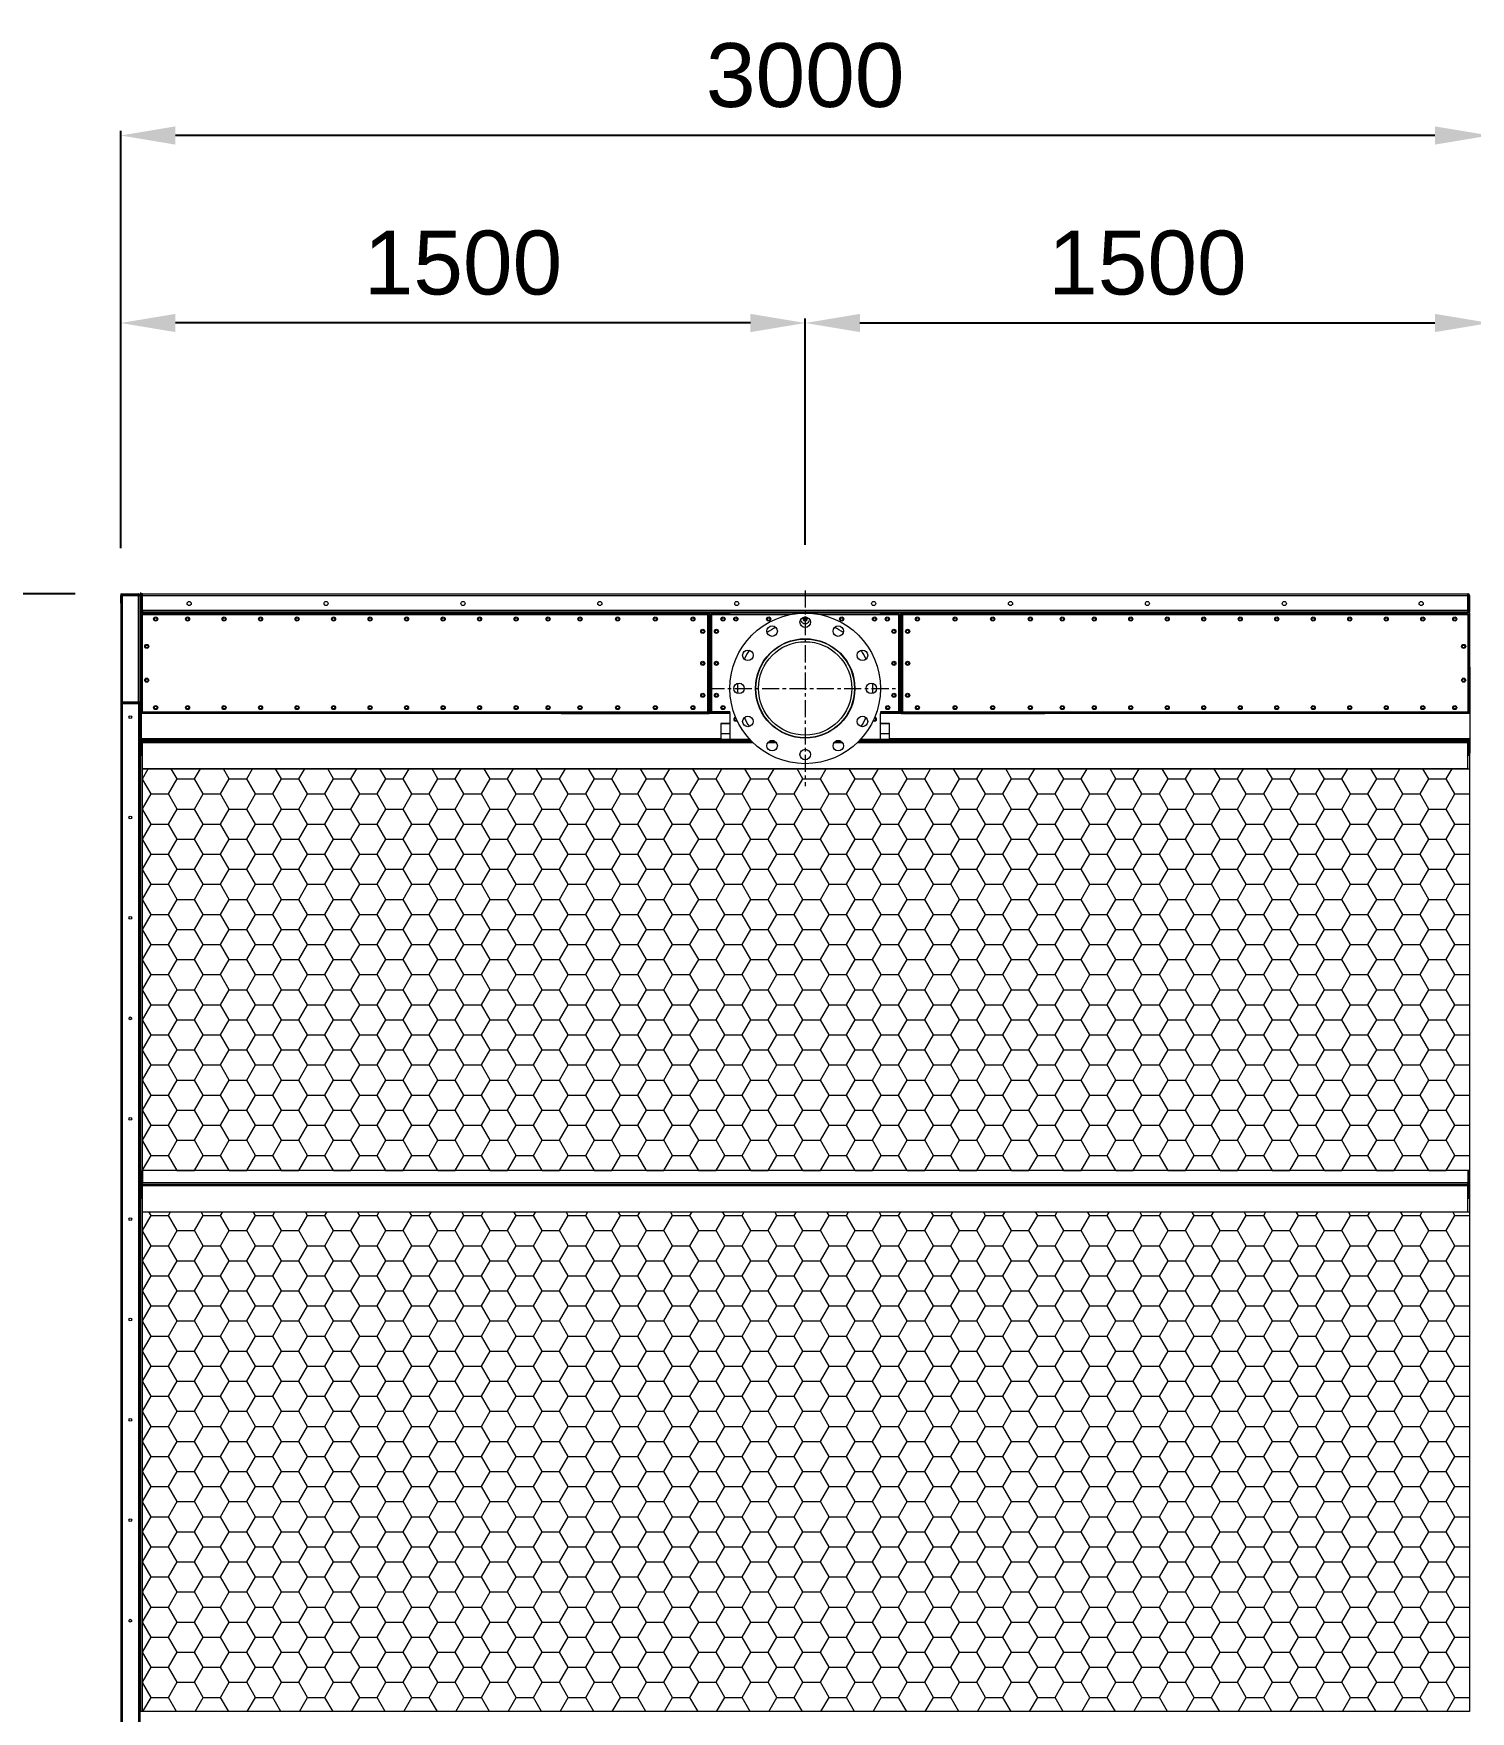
# Model space of a CAD drawing. Header units: millimetres. Extents: x 22763 to 52170, y 15948 to 36743.
# Drawn here: x 25559 to 28708, y 24081 to 27759 of the extents above; entities that cross this region are included whole.
import ezdxf

# ---------------------------------------------------------------- set-up
doc = ezdxf.new("R2010")
doc.units = ezdxf.units.MM
doc.linetypes.add('CENTER', pattern=[2, 1.25, -0.25, 0.25, -0.25])
doc.layers.add('center', color=1, linetype='CENTER')
doc.styles.get("Standard").update_dxf_attribs({"font": 'arial.ttf'})
doc.dimstyles.new('1.40', dxfattribs={"dimscale": 20, "dimtxt": 1.5, "dimasz": 1, "dimexe": 0.5, "dimexo": 0.5, "dimgap": 0.5, "dimtad": 1, "dimdec": 0, "dimzin": 0, "dimdsep": 46, "dimtxsty": 'Standard', "dimcen": 0, "dimclrd": 2, "dimclre": 2, "dimclrt": 3, "dimadec": 0, "dimazin": 0, "dimtfac": 1, "dimtdec": 0, "dimtmove": 0, "dimatfit": 0, "dimfxl": 1, "dimtolj": 1, "dimtzin": 0, "dimlwd": -1, "dimlwe": -1, "dimarcsym": 0})
pattern_1 = [(0, (-321827.45, -65404.74), (57.15, 32.9955677), [38.1, -76.2]), (120, (-321827.45, -65404.74), (-57.15, 32.995568), [38.1, -76.2]), (60, (-321827.45, -65404.74), (1e-07, 65.9911357), [-76.2, 38.1])]

# ---------------------------------------------------------------- blocks, each defined once
blk = doc.blocks.new('*D76')
at = {"color": 2, "transparency": 16777216}
for p, q in [((25749.6, 26630.4), (25749.6, 27134.2)), ((27129.6, 27124.2), (25869.6, 27124.2)), ((27249.6, 26637.9), (27249.6, 27134.2))]:
    blk.add_line(p, q, dxfattribs=at)
for points in [[(25869.6, 27144.2), (25869.6, 27104.2), (25749.6, 27124.2)], [(27129.6, 27144.2), (27129.6, 27104.2), (27249.6, 27124.2)]]:
    blk.add_solid(points, dxfattribs=at)
at = {"layer": 'Defpoints', "color": 0, "transparency": 16777216}
for p in [(25749.6, 27124.2), (25749.6, 26530.4), (27249.6, 26537.9)]:
    blk.add_point(p, dxfattribs=at)
at = {"color": 3, "lineweight": 5, "transparency": 16777216, "insert": (26499.6, 27255.7), "char_height": 140, "attachment_point": 5}
blk.add_mtext('\\A1;1500', dxfattribs=at)
blk = doc.blocks.new('*D77')
at = {"color": 2, "transparency": 16777216}
for p, q in [((27249.6, 26637.9), (27249.6, 27134.2)), ((27369.6, 27124.2), (28629.6, 27124.2)), ((28749.6, 26630.4), (28749.6, 27134.2))]:
    blk.add_line(p, q, dxfattribs=at)
for points in [[(27369.6, 27144.2), (27369.6, 27104.2), (27249.6, 27124.2)], [(28629.6, 27144.2), (28629.6, 27104.2), (28749.6, 27124.2)]]:
    blk.add_solid(points, dxfattribs=at)
at = {"layer": 'Defpoints', "color": 0, "transparency": 16777216}
for p in [(28749.6, 27124.2), (27249.6, 26537.9), (28749.6, 26530.4)]:
    blk.add_point(p, dxfattribs=at)
at = {"color": 3, "lineweight": 5, "transparency": 16777216, "insert": (27999.6, 27255.7), "char_height": 140, "attachment_point": 5}
blk.add_mtext('\\A1;1500', dxfattribs=at)
blk = doc.blocks.new('*D78')
at = {"color": 2, "transparency": 16777216}
for p, q in [((25749.6, 26630.4), (25749.6, 27545.1)), ((28749.6, 26630.4), (28749.6, 27545.1)), ((28629.6, 27535.1), (25869.6, 27535.1))]:
    blk.add_line(p, q, dxfattribs=at)
for points in [[(25869.6, 27555.1), (25869.6, 27515.1), (25749.6, 27535.1)], [(28629.6, 27555.1), (28629.6, 27515.1), (28749.6, 27535.1)]]:
    blk.add_solid(points, dxfattribs=at)
at = {"layer": 'Defpoints', "color": 0, "transparency": 16777216}
for p in [(25749.6, 27535.1), (25749.6, 26530.4), (28749.6, 26530.4)]:
    blk.add_point(p, dxfattribs=at)
at = {"color": 3, "lineweight": 5, "transparency": 16777216, "insert": (27249.6, 27666.6), "char_height": 140, "attachment_point": 5}
blk.add_mtext('\\A1;3000', dxfattribs=at)
blk = doc.blocks.new('*D82')
at = {"color": 2, "transparency": 16777216}
for p, q in [((25649.6, 26530.4), (24883.4, 26530.4)), ((24893.4, 26410.4), (24893.4, 23650.4)), ((25649.6, 23530.4), (24883.4, 23530.4))]:
    blk.add_line(p, q, dxfattribs=at)
for points in [[(24873.4, 26410.4), (24913.4, 26410.4), (24893.4, 26530.4)], [(24873.4, 23650.4), (24913.4, 23650.4), (24893.4, 23530.4)]]:
    blk.add_solid(points, dxfattribs=at)
at = {"layer": 'Defpoints', "color": 0, "transparency": 16777216}
for p in [(25749.6, 26530.4), (24893.4, 23530.4), (25749.6, 23530.4)]:
    blk.add_point(p, dxfattribs=at)
at = {"color": 3, "lineweight": 5, "transparency": 16777216, "insert": (24761.9, 25030.4), "char_height": 140, "attachment_point": 5, "rotation": 90}
blk.add_mtext('\\A1;3000', dxfattribs=at)
blk = doc.blocks.new('*D85')
at = {"color": 2, "transparency": 16777216}
for p, q in [((30313.2, 24070.4), (30313.2, 24190.4)), ((28579.3, 23950.4), (30323.2, 23950.4)), ((30313.2, 23950.4), (30313.2, 23530.4)), ((28849.6, 23530.4), (30323.2, 23530.4)), ((30313.2, 23410.4), (30313.2, 22855.9))]:
    blk.add_line(p, q, dxfattribs=at)
for points in [[(30293.2, 24070.4), (30333.2, 24070.4), (30313.2, 23950.4)], [(30293.2, 23410.4), (30333.2, 23410.4), (30313.2, 23530.4)]]:
    blk.add_solid(points, dxfattribs=at)
at = {"layer": 'Defpoints', "color": 0, "transparency": 16777216}
for p in [(28479.3, 23950.4), (28749.6, 23530.4), (30313.2, 23530.4)]:
    blk.add_point(p, dxfattribs=at)
at = {"color": 3, "lineweight": 5, "transparency": 16777216, "insert": (30181.7, 23073.2), "char_height": 140, "attachment_point": 5, "rotation": 90}
blk.add_mtext('\\A1;420', dxfattribs=at)
blk = doc.blocks.new('3')
at = {"lineweight": 20}
h = blk.add_hatch(dxfattribs=at)
h.set_pattern_fill('HONEY', scale=12)
h.set_pattern_definition(pattern_1)
h.paths.add_polyline_path([(28705.6, 25266.6), (28705.6, 26147.4), (25797.1, 26147.4), (25797.1, 25266.6)])
h = blk.add_hatch(dxfattribs=at)
h.set_pattern_fill('HONEY', scale=12)
h.set_pattern_definition(pattern_1)
h.paths.add_polyline_path([(28705.6, 24081.4), (28705.6, 25176.4), (25797.1, 25176.4), (25797.1, 24081.4)])
at = {"color": 7, "lineweight": 20, "ltscale": 0.001944}
for p, q in [((25749.6, 26530.4), (25753.1, 26530.4)), ((25788.1, 26526.9), (25791.6, 26526.9)), ((25749.6, 26508.4), (25753.1, 26508.4)), ((25797.1, 26488.4), (25793.6, 26488.4)), ((25793.6, 26488.4), (25793.6, 26484.9)), ((25797.1, 26484.9), (25793.6, 26484.9)), ((28705.6, 26488.4), (28702.1, 26488.4)), ((28705.6, 26484.9), (28702.1, 26484.9)), ((28705.6, 26488.4), (28705.6, 26484.9)), ((25749.6, 26312.4), (25753.1, 26312.4)), ((25788.1, 26293.9), (25791.6, 26293.9)), ((25793.6, 26271.9), (25793.6, 26268.4)), ((25797.1, 26268.4), (25793.6, 26268.4)), ((28705.6, 26268.4), (28702.1, 26268.4)), ((28705.6, 26271.9), (28705.6, 26268.4)), ((25797.1, 26207.4), (25793.6, 26207.4)), ((28705.6, 26207.4), (28702.1, 26207.4))]:
    blk.add_line(p, q, dxfattribs=at)
at = {"color": 7, "lineweight": 20, "ltscale": 0.000888889}
for p, q in [((25749.6, 26530.4), (25749.6, 26528.8)), ((25793.2, 24842.8), (25791.6, 24842.8)), ((25793.2, 24656), (25791.6, 24656))]:
    blk.add_line(p, q, dxfattribs=at)
at = {"color": 7, "lineweight": 20, "ltscale": 0.000311451}
blk.add_line((25749.6, 26528.8), (25750.1, 26528.8), dxfattribs=at)
blk.add_line((25749.6, 26528.8), (25750.1, 26528.8), dxfattribs=at)
at = {"color": 7, "lineweight": 20, "ltscale": 0.000833333}
for p, q in [((25749.6, 26528.8), (25749.6, 26527.3)), ((25789.6, 26526.9), (25788.1, 26526.9)), ((25753.1, 26508.4), (25751.6, 26508.4)), ((25797.1, 26484.9), (25795.6, 26484.9)), ((25797.1, 26484.9), (25797.1, 26486.4)), ((27035.6, 26488.4), (27037.1, 26488.4)), ((27044.6, 26484.9), (27043.1, 26484.9)), ((27044.6, 26484.9), (27044.6, 26486.4)), ((27084.6, 26484.9), (27084.6, 26486.4)), ((27414.6, 26484.9), (27414.6, 26486.4)), ((27454.6, 26484.9), (27454.6, 26486.4)), ((27454.6, 26484.9), (27456.1, 26484.9)), ((27463.6, 26488.4), (27462.1, 26488.4)), ((28702.1, 26484.9), (28702.1, 26486.4)), ((28702.1, 26484.9), (28703.6, 26484.9)), ((25797.1, 26271.9), (25795.6, 26271.9)), ((25797.1, 26271.9), (25797.1, 26270.4)), ((27035.6, 26268.4), (27037.1, 26268.4)), ((27044.6, 26271.9), (27043.1, 26271.9)), ((27044.6, 26271.9), (27044.6, 26270.4)), ((27084.6, 26271.9), (27084.6, 26270.4)), ((27414.6, 26271.9), (27414.6, 26270.4)), ((27454.6, 26271.9), (27456.1, 26271.9)), ((27454.6, 26271.9), (27454.6, 26270.4)), ((27463.6, 26268.4), (27462.1, 26268.4)), ((28702.1, 26271.9), (28702.1, 26270.4)), ((28702.1, 26271.9), (28703.6, 26271.9)), ((28706.1, 26211.8), (28707.6, 26211.8))]:
    blk.add_line(p, q, dxfattribs=at)
at = {"color": 7, "lineweight": 20, "ltscale": 1.274e-05}
blk.add_line((25749.6, 26527.3), (25749.6, 26527.3), dxfattribs=at)
at = {"color": 7, "lineweight": 20, "ltscale": 0.000194642}
blk.add_line((25749.6, 26527.3), (25749.6, 26526.9), dxfattribs=at)
at = {"color": 7, "lineweight": 20, "ltscale": 0.009167}
for p, q in [((25749.6, 26510.4), (25749.6, 26526.9)), ((25751.6, 26510.4), (25751.6, 26526.9)), ((25749.6, 26310.4), (25749.6, 26293.9)), ((25751.6, 26310.4), (25751.6, 26293.9))]:
    blk.add_line(p, q, dxfattribs=at)
at = {"color": 7, "lineweight": 20, "ltscale": 0.000580935}
for p, q in [((25751.6, 26527.3), (25752.7, 26527.3)), ((25788.5, 26528.3), (25788.5, 26527.3)), ((25789.5, 26527.3), (25788.5, 26527.3))]:
    blk.add_line(p, q, dxfattribs=at)
at = {"color": 7, "lineweight": 20, "ltscale": 0.010501}
blk.add_line((25752.7, 26527.3), (25752.7, 26508.4), dxfattribs=at)
at = {"color": 7, "lineweight": 20, "ltscale": 0.019444}
for p, q in [((25753.1, 26530.4), (25788.1, 26530.4)), ((25788.1, 26528.4), (25753.1, 26528.4)), ((25788.1, 26526.9), (25753.1, 26526.9)), ((25753.1, 26526.9), (25788.1, 26526.9)), ((25753.1, 26293.9), (25788.1, 26293.9)), ((25753.1, 26292.4), (25788.1, 26292.4)), ((25753.1, 26290.4), (25788.1, 26290.4))]:
    blk.add_line(p, q, dxfattribs=at)
at = {"color": 7, "lineweight": 20, "ltscale": 0.010278}
for p, q in [((25753.1, 26508.4), (25753.1, 26526.9)), ((25753.1, 26293.9), (25753.1, 26312.4))]:
    blk.add_line(p, q, dxfattribs=at)
at = {"color": 7, "lineweight": 20, "ltscale": 0.000222225}
blk.add_line((25788.1, 26530.4), (25788.5, 26530.4), dxfattribs=at)
at = {"color": 7, "lineweight": 20, "ltscale": 0.129444}
for p, q in [((25788.1, 26526.9), (25788.1, 26293.9)), ((25791.6, 26526.9), (25791.6, 26293.9))]:
    blk.add_line(p, q, dxfattribs=at)
at = {"color": 7, "lineweight": 20, "ltscale": 1.27401e-05}
blk.add_line((25788.5, 26530.4), (25788.5, 26530.4), dxfattribs=at)
at = {"color": 7, "lineweight": 20, "ltscale": 0.000223078}
blk.add_line((25788.5, 26527.3), (25788.5, 26526.9), dxfattribs=at)
at = {"color": 7, "lineweight": 20, "ltscale": 1.29582e-05}
blk.add_line((25791.6, 26527.3), (25791.5, 26527.3), dxfattribs=at)
at = {"color": 7, "lineweight": 20, "ltscale": 0.000222226}
for p, q in [((25791.6, 26527.3), (25791.6, 26526.9)), ((28702.1, 26530.4), (28702.5, 26530.4)), ((28705.6, 26527.3), (28705.6, 26526.9))]:
    blk.add_line(p, q, dxfattribs=at)
at = {"lineweight": 5}
for p, q in [((25793.6, 26527.3), (25793.6, 26533.6)), ((25796.7, 26530.4), (25793.6, 26530.4))]:
    blk.add_line(p, q, dxfattribs=at)
at = {"color": 7, "lineweight": 20, "ltscale": 0.00019966}
blk.add_line((25793.6, 26526.9), (25793.6, 26527.3), dxfattribs=at)
at = {"color": 7, "lineweight": 20, "ltscale": 2.65556e-05}
blk.add_line((25793.6, 26526.9), (25793.6, 26526.9), dxfattribs=at)
at = {"color": 7, "lineweight": 20, "ltscale": 0.018278}
for p, q in [((25793.6, 26493.9), (25793.6, 26526.8)), ((25795.6, 26493.9), (25795.6, 26526.8)), ((28703.6, 26526.8), (28703.6, 26493.9)), ((28705.6, 26526.8), (28705.6, 26493.9))]:
    blk.add_line(p, q, dxfattribs=at)
at = {"color": 7, "lineweight": 20, "ltscale": 0.001111}
for p, q in [((25795.6, 26526.8), (25793.6, 26526.8)), ((28703.6, 26526.8), (28705.6, 26526.8)), ((25749.6, 26510.4), (25749.6, 26508.4)), ((25751.6, 26510.4), (25749.6, 26510.4)), ((25751.6, 26508.4), (25749.6, 26508.4)), ((25795.6, 26493.9), (25793.6, 26493.9)), ((25795.6, 26484.9), (25793.6, 26484.9)), ((25797.1, 26488.4), (25797.1, 26486.4)), ((27039.1, 26488.4), (27037.1, 26488.4)), ((27043.1, 26484.9), (27041.1, 26484.9)), ((27044.6, 26486.4), (27044.6, 26488.4)), ((27084.6, 26486.4), (27084.6, 26488.4)), ((27414.6, 26486.4), (27414.6, 26488.4)), ((27454.6, 26486.4), (27454.6, 26488.4)), ((27458.1, 26484.9), (27456.1, 26484.9)), ((27462.1, 26488.4), (27460.1, 26488.4)), ((28702.1, 26486.4), (28702.1, 26488.4)), ((28705.6, 26493.9), (28703.6, 26493.9)), ((28705.6, 26484.9), (28703.6, 26484.9)), ((27039.1, 26463.4), (27041.1, 26463.4)), ((27041.1, 26461.4), (27039.1, 26461.4)), ((27458.1, 26463.4), (27460.1, 26463.4)), ((27458.1, 26461.4), (27460.1, 26461.4)), ((25751.6, 26310.4), (25749.6, 26310.4)), ((27039.1, 26295.4), (27041.1, 26295.4)), ((27041.1, 26293.4), (27039.1, 26293.4)), ((27460.1, 26295.4), (27458.1, 26295.4)), ((27460.1, 26293.4), (27458.1, 26293.4)), ((25793.6, 26271.9), (25795.6, 26271.9)), ((25797.1, 26270.4), (25797.1, 26268.4)), ((27037.1, 26268.4), (27039.1, 26268.4)), ((27041.1, 26271.9), (27039.1, 26271.9)), ((27041.1, 26271.9), (27043.1, 26271.9)), ((27044.6, 26270.4), (27044.6, 26268.4)), ((27084.6, 26268.4), (27084.6, 26270.4)), ((27414.6, 26270.4), (27414.6, 26268.4)), ((27454.6, 26268.4), (27454.6, 26270.4)), ((27456.1, 26271.9), (27458.1, 26271.9)), ((27460.1, 26271.9), (27458.1, 26271.9)), ((27460.1, 26268.4), (27462.1, 26268.4)), ((28702.1, 26268.4), (28702.1, 26270.4)), ((28703.6, 26271.9), (28705.6, 26271.9)), ((25793.6, 26177.4), (25795.6, 26177.4)), ((28703.6, 26177.4), (28705.6, 26177.4)), ((25791.6, 25400.5), (25793.6, 25400.5)), ((25793.6, 25266.4), (25795.6, 25266.4)), ((28705.6, 25266.4), (28703.6, 25266.4)), ((25793.6, 25206.4), (25795.6, 25206.4)), ((28703.6, 25206.4), (28705.6, 25206.4))]:
    blk.add_line(p, q, dxfattribs=at)
at = {"color": 7, "lineweight": 20, "ltscale": 0.000566594}
for p, q in [((25796.7, 26527.3), (25795.6, 26527.3)), ((25796.7, 26527.3), (25796.7, 26528.3)), ((28702.5, 26527.3), (28702.5, 26528.3))]:
    blk.add_line(p, q, dxfattribs=at)
at = {"color": 7, "lineweight": 20, "ltscale": 0.000610718}
blk.add_line((25796.7, 26526.8), (25795.6, 26526.8), dxfattribs=at)
at = {"color": 7, "lineweight": 20, "ltscale": 1.92597e-05}
blk.add_line((25795.6, 26526.8), (25795.6, 26526.8), dxfattribs=at)
at = {"color": 7, "lineweight": 20, "ltscale": 0.000221699}
blk.add_line((25796.7, 26530.4), (25797.1, 26530.4), dxfattribs=at)
at = {"color": 7, "lineweight": 20, "ltscale": 1.29896e-05}
blk.add_line((25796.7, 26530.4), (25796.7, 26530.4), dxfattribs=at)
at = {"color": 7, "lineweight": 20, "ltscale": 0.00022222}
blk.add_line((25796.7, 26527.3), (25797.1, 26527.3), dxfattribs=at)
at = {"color": 7, "lineweight": 20, "ltscale": 0.019344}
for p, q in [((25796.7, 26492.5), (25796.7, 26527.3)), ((28702.5, 26492.5), (28702.5, 26527.3))]:
    blk.add_line(p, q, dxfattribs=at)
at = {"color": 7, "lineweight": 20, "ltscale": 8.94229e-07}
blk.add_line((25797.1, 26530.4), (25797.1, 26530.4), dxfattribs=at)
at = {"color": 7, "lineweight": 20, "ltscale": 5.53419e-05}
blk.add_line((25797.1, 26530.4), (25797.2, 26530.4), dxfattribs=at)
at = {"color": 7, "lineweight": 20, "ltscale": 0.000831595}
for p, q in [((25797.1, 26526.9), (25797.1, 26528.4)), ((28702.1, 26526.9), (28702.1, 26528.4))]:
    blk.add_line(p, q, dxfattribs=at)
at = {"color": 7, "lineweight": 20, "ltscale": 5.57847e-05}
for p, q in [((25797.1, 26526.9), (25797.1, 26526.8)), ((28702.1, 26526.8), (28702.1, 26526.9))]:
    blk.add_line(p, q, dxfattribs=at)
at = {"color": 7, "lineweight": 20, "ltscale": 5.5554e-05}
blk.add_line((25797.1, 26526.9), (25797.2, 26526.9), dxfattribs=at)
at = {"color": 7, "lineweight": 20, "ltscale": 5.55556e-05}
for p, q in [((25797.1, 26526.8), (25797.2, 26526.8)), ((28702, 26526.8), (28702.1, 26526.8))]:
    blk.add_line(p, q, dxfattribs=at)
at = {"color": 7, "lineweight": 20, "ltscale": 0.018222}
for p, q in [((25797.1, 26494), (25797.1, 26526.8)), ((28702.1, 26494), (28702.1, 26526.8))]:
    blk.add_line(p, q, dxfattribs=at)
at = {"color": 7, "lineweight": 20}
for p, q in [((25797.2, 26530.4), (28702, 26530.4)), ((25797.2, 26526.8), (28702, 26526.8)), ((28702.1, 26494), (25797.1, 26494)), ((28702.1, 26490.4), (25797.1, 26490.4)), ((25797.1, 26488.4), (26724.1, 26488.4)), ((25797.1, 26486.4), (27035.6, 26486.4)), ((27037.1, 26484.9), (25797.1, 26484.9)), ((27463.6, 26488.4), (28702.1, 26488.4)), ((27463.6, 26486.4), (28702.1, 26486.4)), ((28702.1, 26484.9), (27463.6, 26484.9)), ((25749.6, 26293.8), (25749.6, 24026.9)), ((25791.6, 26293.9), (25791.6, 24026.9)), ((25752.7, 26290.4), (25752.7, 24030.4)), ((25788.5, 26290.4), (25788.5, 24030.4)), ((25797.1, 26271.9), (27035.6, 26271.9)), ((27035.6, 26270.4), (25797.1, 26270.4)), ((27035.6, 26268.4), (25797.1, 26268.4)), ((27463.6, 26271.9), (28702.1, 26271.9)), ((28702.1, 26270.4), (27463.6, 26270.4)), ((28702.1, 26268.4), (27463.6, 26268.4)), ((27064.6, 26212.8), (25794.1, 26212.8)), ((27128.1, 26211.7), (25794.1, 26211.7)), ((27131.2, 26208.5), (25794.1, 26208.5)), ((27132.2, 26207.4), (25797.1, 26207.4)), ((27135.5, 26204.2), (25797.1, 26204.2)), ((28702.1, 26204.2), (27363.6, 26204.2)), ((28702.1, 26207.4), (27366.9, 26207.4)), ((28706.1, 26208.5), (27367.9, 26208.5)), ((28706.1, 26211.7), (27371, 26211.7)), ((28706.1, 26212.8), (27434.6, 26212.8)), ((28705.6, 26207.4), (28705.6, 24081.4)), ((28705.6, 26181.6), (28705.6, 24081.4)), ((25793.6, 25266.4), (25793.6, 26177.4)), ((25797.1, 26147.6), (28702.1, 26147.6)), ((25797.1, 26147.4), (28702.1, 26147.4)), ((28702.1, 25266.6), (25797.1, 25266.6)), ((28702.1, 25240.2), (25797.1, 25240.2)), ((28702.1, 25236.4), (25797.1, 25236.4)), ((28702.1, 25233.2), (25797.1, 25233.2)), ((25793.6, 24081.4), (25793.6, 25206.4)), ((25797.1, 25176.6), (28702.1, 25176.6)), ((25797.1, 25176.4), (28702.1, 25176.4)), ((28705.6, 24081.4), (25793.6, 24081.4))]:
    blk.add_line(p, q, dxfattribs=at)
at = {"color": 7, "lineweight": 20, "ltscale": 0.002}
for p, q in [((25797.2, 26526.8), (25797.2, 26530.4)), ((28702, 26526.8), (28702, 26530.4)), ((25797.1, 26494), (25797.1, 26490.4)), ((28702.1, 26494), (28702.1, 26490.4))]:
    blk.add_line(p, q, dxfattribs=at)
at = {"color": 7, "lineweight": 20, "ltscale": 5.5559e-05}
blk.add_line((28702, 26530.4), (28702.1, 26530.4), dxfattribs=at)
at = {"color": 7, "lineweight": 20, "ltscale": 5.55571e-05}
blk.add_line((28702, 26526.9), (28702.1, 26526.9), dxfattribs=at)
at = {"color": 7, "lineweight": 20, "ltscale": 8.97097e-07}
blk.add_line((28702.1, 26530.4), (28702.1, 26530.4), dxfattribs=at)
at = {"color": 7, "lineweight": 20, "ltscale": 0.000222222}
for p, q in [((28702.1, 26527.3), (28702.5, 26527.3)), ((28702.5, 26490.4), (28702.5, 26490))]:
    blk.add_line(p, q, dxfattribs=at)
at = {"color": 7, "lineweight": 20, "ltscale": 1.24544e-05}
blk.add_line((28702.5, 26530.4), (28702.5, 26530.4), dxfattribs=at)
at = {"color": 7, "lineweight": 20, "ltscale": 5.55592e-05}
blk.add_line((28705.6, 26526.8), (28705.6, 26526.9), dxfattribs=at)
at = {"color": 7, "lineweight": 20, "ltscale": 0.108889}
for p, q in [((25749.6, 26508.4), (25749.6, 26312.4)), ((25753.1, 26508.4), (25753.1, 26312.4))]:
    blk.add_line(p, q, dxfattribs=at)
at = {"color": 7, "lineweight": 20, "ltscale": 0.001311}
blk.add_line((25793.6, 26491.5), (25793.6, 26493.9), dxfattribs=at)
at = {"color": 7, "lineweight": 20, "ltscale": 0.00052914}
for p, q in [((25794.5, 26491.5), (25793.6, 26491.5)), ((28705.6, 26491.5), (28704.6, 26491.5))]:
    blk.add_line(p, q, dxfattribs=at)
at = {"color": 7, "lineweight": 20, "ltscale": 0.000589179}
blk.add_line((25793.6, 26491.5), (25793.6, 26490.4), dxfattribs=at)
at = {"color": 7, "lineweight": 20, "ltscale": 0.000112069}
for p, q in [((25793.8, 26490.4), (25793.6, 26490.4)), ((28705.6, 26490.4), (28705.4, 26490.4))]:
    blk.add_line(p, q, dxfattribs=at)
at = {"color": 7, "lineweight": 20, "ltscale": 0.000392287}
for p, q in [((25793.6, 26488.4), (25793.6, 26489.1)), ((28705.6, 26488.4), (28705.6, 26489.1))]:
    blk.add_line(p, q, dxfattribs=at)
at = {"color": 7, "lineweight": 20, "ltscale": 0.118333}
for p, q in [((25793.6, 26271.9), (25793.6, 26484.9)), ((25795.6, 26271.9), (25795.6, 26484.9)), ((25797.1, 26271.9), (25797.1, 26484.9)), ((27041.1, 26271.9), (27041.1, 26484.9)), ((27043.1, 26271.9), (27043.1, 26484.9)), ((27044.6, 26484.9), (27044.6, 26271.9)), ((27454.6, 26271.9), (27454.6, 26484.9)), ((27456.1, 26484.9), (27456.1, 26271.9)), ((27458.1, 26484.9), (27458.1, 26271.9)), ((28702.1, 26484.9), (28702.1, 26271.9)), ((28703.6, 26484.9), (28703.6, 26271.9)), ((28705.6, 26484.9), (28705.6, 26271.9))]:
    blk.add_line(p, q, dxfattribs=at)
at = {"color": 7, "lineweight": 20, "ltscale": 0.000216364}
for p, q in [((25795.2, 26488.4), (25795.2, 26488.8)), ((28704, 26488.4), (28704, 26488.8))]:
    blk.add_line(p, q, dxfattribs=at)
at = {"color": 7, "lineweight": 20, "ltscale": 0.000610849}
blk.add_line((25795.6, 26495.4), (25796.7, 26495.4), dxfattribs=at)
at = {"color": 7, "lineweight": 20, "ltscale": 0.000566046}
blk.add_line((25796.7, 26493.5), (25795.6, 26493.5), dxfattribs=at)
at = {"color": 7, "lineweight": 20, "ltscale": 0.000546891}
for p, q in [((25796.6, 26490.4), (25795.6, 26490.4)), ((28703.5, 26490.4), (28702.5, 26490.4))]:
    blk.add_line(p, q, dxfattribs=at)
at = {"color": 7, "lineweight": 20, "ltscale": 0.001124}
for p, q in [((25796.7, 26488.4), (25796.7, 26490.4)), ((28702.5, 26488.4), (28702.5, 26490.4))]:
    blk.add_line(p, q, dxfattribs=at)
at = {"color": 7, "lineweight": 20, "ltscale": 0.173056}
for p, q in [((27035.6, 26488.4), (26724.1, 26488.4)), ((26715.1, 26268.4), (27035.6, 26268.4)), ((27463.6, 26268.4), (27775.1, 26268.4))]:
    blk.add_line(p, q, dxfattribs=at)
at = {"color": 7, "lineweight": 20, "ltscale": 0.122222}
for p, q in [((27035.6, 26488.4), (27035.6, 26268.4)), ((27037.1, 26488.4), (27037.1, 26268.4)), ((27039.1, 26488.4), (27039.1, 26268.4)), ((27460.1, 26268.4), (27460.1, 26488.4)), ((27462.1, 26268.4), (27462.1, 26488.4)), ((27463.6, 26268.4), (27463.6, 26488.4))]:
    blk.add_line(p, q, dxfattribs=at)
at = {"color": 7, "lineweight": 20, "ltscale": 0.003056}
for p, q in [((27044.6, 26488.4), (27039.1, 26488.4)), ((27044.6, 26484.9), (27039.1, 26484.9)), ((27460.1, 26488.4), (27454.6, 26488.4)), ((27460.1, 26484.9), (27454.6, 26484.9)), ((27044.6, 26268.4), (27039.1, 26268.4)), ((27460.1, 26268.4), (27454.6, 26268.4))]:
    blk.add_line(p, q, dxfattribs=at)
at = {"color": 7, "lineweight": 20, "ltscale": 0.022222}
for p, q in [((27044.6, 26488.4), (27084.6, 26488.4)), ((27044.6, 26486.4), (27084.6, 26486.4)), ((27084.6, 26484.9), (27044.6, 26484.9)), ((27414.6, 26488.4), (27454.6, 26488.4)), ((27414.6, 26486.4), (27454.6, 26486.4)), ((27454.6, 26484.9), (27414.6, 26484.9)), ((27084.6, 26271.9), (27044.6, 26271.9)), ((27084.6, 26270.4), (27044.6, 26270.4)), ((27084.6, 26268.4), (27044.6, 26268.4)), ((27454.6, 26271.9), (27414.6, 26271.9)), ((27454.6, 26270.4), (27414.6, 26270.4)), ((27454.6, 26268.4), (27414.6, 26268.4))]:
    blk.add_line(p, q, dxfattribs=at)
at = {"color": 7, "lineweight": 20, "ltscale": 0.183333}
blk.add_line((27414.6, 26488.4), (27084.6, 26488.4), dxfattribs=at)
at = {"color": 7, "lineweight": 20, "ltscale": 0.072888}
for p, q in [((27215.8, 26484.9), (27084.6, 26484.9)), ((27414.6, 26484.9), (27283.4, 26484.9))]:
    blk.add_line(p, q, dxfattribs=at)
at = {"color": 7, "lineweight": 20, "ltscale": 0.072887}
blk.add_line((27215.8, 26484.9), (27084.6, 26484.9), dxfattribs=at)
at = {"color": 7, "lineweight": 20, "ltscale": 0.072889}
blk.add_line((27414.6, 26484.9), (27283.4, 26484.9), dxfattribs=at)
at = {"color": 7, "lineweight": 20, "ltscale": 0.000611505}
blk.add_line((28703.6, 26497.4), (28702.5, 26497.4), dxfattribs=at)
at = {"color": 7, "lineweight": 20, "ltscale": 0.000567142}
blk.add_line((28703.5, 26493.5), (28702.5, 26493.5), dxfattribs=at)
at = {"color": 7, "lineweight": 20, "ltscale": 1.34852e-06}
blk.add_line((28702.5, 26488.4), (28702.5, 26488.4), dxfattribs=at)
at = {"color": 7, "lineweight": 20, "ltscale": 0.001333}
blk.add_line((28705.6, 26493.9), (28705.6, 26491.5), dxfattribs=at)
at = {"color": 7, "lineweight": 20, "ltscale": 0.000765407}
blk.add_line((28705.6, 26491.8), (28705.6, 26490.4), dxfattribs=at)
at = {"color": 7, "lineweight": 20, "ltscale": 0.00027784}
for p, q in [((28706.1, 26369.7), (28705.6, 26369.7)), ((28706.1, 26339.9), (28705.6, 26339.9)), ((28706.1, 26339.5), (28705.6, 26339.5))]:
    blk.add_line(p, q, dxfattribs=at)
at = {"color": 7, "lineweight": 20, "ltscale": 0.016557}
blk.add_line((28706.1, 26369.7), (28706.1, 26339.9), dxfattribs=at)
at = {"color": 7, "lineweight": 20, "ltscale": 0.000215683}
blk.add_line((28706.1, 26339.9), (28706.1, 26339.5), dxfattribs=at)
at = {"color": 7, "lineweight": 20, "ltscale": 0.070387}
blk.add_line((28706.1, 26339.5), (28706.1, 26212.8), dxfattribs=at)
at = {"color": 7, "lineweight": 20, "ltscale": 0.00111}
blk.add_line((25749.6, 26312.4), (25749.6, 26310.4), dxfattribs=at)
at = {"color": 7, "lineweight": 20, "ltscale": 0.011081}
blk.add_line((25752.7, 26312.4), (25752.7, 26292.5), dxfattribs=at)
at = {"color": 7, "lineweight": 20, "ltscale": 0.000803158}
blk.add_line((25788.5, 26293.9), (25788.5, 26292.5), dxfattribs=at)
at = {"color": 7, "lineweight": 20, "ltscale": 0.005833}
blk.add_line((25793.6, 26268.4), (25793.6, 26257.9), dxfattribs=at)
at = {"color": 7, "lineweight": 20, "ltscale": 0.000785224}
blk.add_line((25793.6, 26257.8), (25793.6, 26256.4), dxfattribs=at)
at = {"color": 7, "lineweight": 20, "ltscale": 7.83328e-05}
blk.add_line((25793.7, 26256.4), (25793.6, 26256.4), dxfattribs=at)
at = {"color": 7, "lineweight": 20, "ltscale": 0.000449532}
blk.add_line((25793.6, 26255.6), (25793.6, 26256.4), dxfattribs=at)
at = {"color": 7, "lineweight": 20, "ltscale": 0.026789}
blk.add_line((25793.6, 26255.6), (25793.6, 26207.4), dxfattribs=at)
at = {"color": 7, "lineweight": 20, "ltscale": 0.030899}
blk.add_line((25794.1, 26268.4), (25794.1, 26212.8), dxfattribs=at)
at = {"color": 7, "lineweight": 20, "ltscale": 0.000833334}
blk.add_line((27084.6, 26271.9), (27084.6, 26270.4), dxfattribs=at)
at = {"color": 7, "lineweight": 20, "ltscale": 0.031517}
for p, q in [((27084.6, 26268.4), (27084.6, 26211.7)), ((27414.6, 26211.7), (27414.6, 26268.4))]:
    blk.add_line(p, q, dxfattribs=at)
at = {"color": 7, "lineweight": 20, "ltscale": 0.011111}
for p, q in [((27084.6, 26246.4), (27064.6, 26246.4)), ((27084.6, 26245.9), (27064.6, 26245.9)), ((27084.6, 26223.8), (27064.6, 26223.8)), ((27434.6, 26246.4), (27414.6, 26246.4)), ((27434.6, 26245.9), (27414.6, 26245.9)), ((27434.6, 26223.8), (27414.6, 26223.8))]:
    blk.add_line(p, q, dxfattribs=at)
at = {"color": 7, "lineweight": 20, "ltscale": 0.018659}
for p, q in [((27064.6, 26246.4), (27064.6, 26212.8)), ((27434.6, 26212.8), (27434.6, 26246.4))]:
    blk.add_line(p, q, dxfattribs=at)
at = {"color": 7, "lineweight": 20, "ltscale": 0.000833075}
blk.add_line((28707.6, 26236.4), (28706.1, 26236.4), dxfattribs=at)
at = {"color": 7, "lineweight": 20, "ltscale": 0.001941}
blk.add_line((25793.6, 26203.9), (25793.6, 26207.4), dxfattribs=at)
at = {"color": 7, "lineweight": 20, "ltscale": 0.014722}
for p, q in [((25793.6, 26177.4), (25793.6, 26203.9)), ((25795.6, 26177.4), (25795.6, 26203.9)), ((28703.6, 26203.9), (28703.6, 26177.4)), ((28705.6, 26203.9), (28705.6, 26177.4)), ((25793.6, 25266.4), (25793.6, 25239.9)), ((25795.6, 25266.4), (25795.6, 25239.9)), ((28703.6, 25239.9), (28703.6, 25266.4)), ((28705.6, 25239.9), (28705.6, 25266.4)), ((25793.6, 25206.4), (25793.6, 25232.9)), ((25795.6, 25206.4), (25795.6, 25232.9)), ((28703.6, 25232.9), (28703.6, 25206.4)), ((28705.6, 25232.9), (28705.6, 25206.4))]:
    blk.add_line(p, q, dxfattribs=at)
at = {"color": 7, "lineweight": 20, "ltscale": 0.000617651}
for p, q in [((25794.1, 26212.8), (25794.1, 26211.7)), ((27064.6, 26212.8), (27064.6, 26211.7)), ((27434.6, 26212.8), (27434.6, 26211.7)), ((28706.1, 26212.8), (28706.1, 26211.7))]:
    blk.add_line(p, q, dxfattribs=at)
at = {"color": 7, "lineweight": 20, "ltscale": 0.001775}
for p, q in [((25794.1, 26211.7), (25794.1, 26208.5)), ((25797.1, 26207.4), (25797.1, 26204.2)), ((28702.1, 26207.4), (28702.1, 26204.2)), ((28706.1, 26211.7), (28706.1, 26208.5)), ((25797.1, 25236.4), (25797.1, 25233.2)), ((28702.1, 25236.4), (28702.1, 25233.2))]:
    blk.add_line(p, q, dxfattribs=at)
at = {"color": 7, "lineweight": 20, "ltscale": 0.000597432}
blk.add_line((25794.1, 26207.4), (25794.1, 26208.5), dxfattribs=at)
at = {"color": 7, "lineweight": 20, "ltscale": 0.031462}
for p, q in [((25797.1, 26147.6), (25797.1, 26204.2)), ((28702.1, 26147.6), (28702.1, 26204.2)), ((25797.1, 25176.6), (25797.1, 25233.2)), ((28702.1, 25176.6), (28702.1, 25233.2))]:
    blk.add_line(p, q, dxfattribs=at)
at = {"color": 7, "lineweight": 20, "ltscale": 0.010632}
for p, q in [((27186.6, 26204.2), (27167.5, 26204.2)), ((27331.6, 26204.2), (27312.5, 26204.2))]:
    blk.add_line(p, q, dxfattribs=at)
at = {"color": 7, "lineweight": 20, "ltscale": 0.007079}
for p, q in [((27183.4, 26207.4), (27170.7, 26207.4)), ((27328.4, 26207.4), (27315.7, 26207.4))]:
    blk.add_line(p, q, dxfattribs=at)
at = {"color": 7, "lineweight": 20, "ltscale": 0.004824}
for p, q in [((27181.4, 26208.5), (27172.7, 26208.5)), ((27326.4, 26208.5), (27317.7, 26208.5))]:
    blk.add_line(p, q, dxfattribs=at)
at = {"color": 7, "lineweight": 20, "ltscale": 0.000277837}
blk.add_line((28706.1, 26181.8), (28705.6, 26181.8), dxfattribs=at)
at = {"color": 7, "lineweight": 20, "ltscale": 0.000277838}
blk.add_line((28706.1, 26181.6), (28705.6, 26181.6), dxfattribs=at)
at = {"color": 7, "lineweight": 20, "ltscale": 0.014828}
blk.add_line((28706.1, 26208.5), (28706.1, 26181.8), dxfattribs=at)
at = {"color": 7, "lineweight": 20, "ltscale": 9.68397e-05}
for p, q in [((28706.1, 26181.8), (28706.1, 26181.6)), ((25797.1, 26147.4), (25797.1, 26147.6)), ((28702.1, 26147.4), (28702.1, 26147.6)), ((25797.1, 25176.4), (25797.1, 25176.6)), ((28702.1, 25176.4), (28702.1, 25176.6))]:
    blk.add_line(p, q, dxfattribs=at)
at = {"color": 7, "lineweight": 20, "ltscale": 0.226933}
blk.add_line((25791.6, 25431.1), (25791.6, 25839.6), dxfattribs=at)
at = {"color": 7, "lineweight": 20, "ltscale": 0.017006}
blk.add_line((25791.6, 25400.5), (25791.6, 25431.1), dxfattribs=at)
at = {"color": 7, "lineweight": 20, "ltscale": 0.01465}
for p, q in [((25797.1, 25266.6), (25797.1, 25240.2)), ((28702.1, 25266.6), (28702.1, 25240.2))]:
    blk.add_line(p, q, dxfattribs=at)
at = {"color": 7, "lineweight": 20, "ltscale": 0.003881}
blk.add_line((25793.6, 25232.9), (25793.6, 25239.9), dxfattribs=at)
at = {"color": 7, "lineweight": 20, "ltscale": 0.002114}
for p, q in [((25797.1, 25236.4), (25797.1, 25240.2)), ((28702.1, 25236.4), (28702.1, 25240.2))]:
    blk.add_line(p, q, dxfattribs=at)
at = {"color": 7, "lineweight": 20, "ltscale": 0.0205}
for p, q in [((25791.6, 24805.9), (25791.6, 24842.8)), ((25793.2, 24805.9), (25793.2, 24842.8)), ((25791.6, 24692.9), (25791.6, 24656)), ((25793.2, 24692.9), (25793.2, 24656))]:
    blk.add_line(p, q, dxfattribs=at)
at = {"color": 7, "lineweight": 20, "ltscale": 2.2081e-05}
blk.add_line((25791.6, 24569.8), (25791.6, 24569.8), dxfattribs=at)
at = {"color": 7, "lineweight": 20, "ltscale": 2.02333e-05}
blk.add_line((25791.6, 24569.8), (25791.6, 24569.8), dxfattribs=at)
at = {"color": 7, "lineweight": 20, "ltscale": 5.84012e-06}
blk.add_line((25791.6, 24569.8), (25791.6, 24569.8), dxfattribs=at)
at = {"color": 0, "lineweight": 20}
for points in [[(25797.1, 26147.4), (28705.6, 26147.4), (28705.6, 25266.6), (25797.1, 25266.6)], [(25797.1, 25176.4), (28705.6, 25176.4), (28705.6, 24081.4), (25797.1, 24081.4)]]:
    blk.add_lwpolyline(points, close=True, dxfattribs=at)
at = {"color": 7, "lineweight": 20}
for centre, radius in [((25899.6, 26509.4), 4.5), ((26199.6, 26509.4), 4.5), ((26499.6, 26509.4), 4.5), ((26799.6, 26509.4), 4.5), ((27099.6, 26509.4), 4.5), ((27399.6, 26509.4), 4.5), ((27699.6, 26509.4), 4.5), ((27999.6, 26509.4), 4.5), ((28299.6, 26509.4), 4.5), ((28599.6, 26509.4), 4.5), ((25826.1, 26475.4), 4.5), ((25826.1, 26475.4), 3), ((25896.1, 26475.4), 4.5), ((25896.1, 26475.4), 3), ((25976.1, 26475.4), 4.5), ((25976.1, 26475.4), 3), ((26056.1, 26475.4), 4.5), ((26056.1, 26475.4), 3), ((26136.1, 26475.4), 4.5), ((26136.1, 26475.4), 3), ((26216.1, 26475.4), 4.5), ((26216.1, 26475.4), 3), ((26296.1, 26475.4), 4.5), ((26296.1, 26475.4), 3), ((26376.1, 26475.4), 4.5), ((26376.1, 26475.4), 3), ((26456.1, 26475.4), 4.5), ((26456.1, 26475.4), 3), ((26536.1, 26475.4), 4.5), ((26536.1, 26475.4), 3), ((26616.1, 26475.4), 4.5), ((26616.1, 26475.4), 3), ((26686.1, 26475.4), 4.5), ((26686.1, 26475.4), 3), ((26756.1, 26475.4), 4.5), ((26756.1, 26475.4), 3), ((26838.6, 26475.4), 4.5), ((26838.6, 26475.4), 3), ((26921.1, 26475.4), 4.5), ((26921.1, 26475.4), 3), ((27003.6, 26475.4), 4.5), ((27003.6, 26475.4), 3), ((27069.6, 26475.4), 4.5), ((27069.6, 26475.4), 3), ((27249.6, 26323.4), 165), ((27097.6, 26475.4), 4.5), ((27097.6, 26475.4), 3), ((27169.6, 26475.4), 4.5), ((27169.6, 26475.4), 3), ((27249.6, 26468.4), 11.5), ((27249.6, 26475.4), 3), ((27329.6, 26475.4), 4.5), ((27329.6, 26475.4), 3), ((27401.6, 26475.4), 4.5), ((27401.6, 26475.4), 3), ((27429.6, 26475.4), 4.5), ((27429.6, 26475.4), 3), ((27495.6, 26475.4), 4.5), ((27495.6, 26475.4), 3), ((27578.1, 26475.4), 4.5), ((27578.1, 26475.4), 3), ((27660.6, 26475.4), 4.5), ((27660.6, 26475.4), 3), ((27743.1, 26475.4), 4.5), ((27743.1, 26475.4), 3), ((27813.1, 26475.4), 4.5), ((27813.1, 26475.4), 3), ((27883.1, 26475.4), 4.5), ((27883.1, 26475.4), 3), ((27963.1, 26475.4), 4.5), ((27963.1, 26475.4), 3), ((28043.1, 26475.4), 4.5), ((28043.1, 26475.4), 3), ((28123.1, 26475.4), 4.5), ((28123.1, 26475.4), 3), ((28203.1, 26475.4), 4.5), ((28203.1, 26475.4), 3), ((28283.1, 26475.4), 4.5), ((28283.1, 26475.4), 3), ((28363.1, 26475.4), 4.5), ((28363.1, 26475.4), 3), ((28443.1, 26475.4), 4.5), ((28443.1, 26475.4), 3), ((28523.1, 26475.4), 4.5), ((28523.1, 26475.4), 3), ((28603.1, 26475.4), 4.5), ((28603.1, 26475.4), 3), ((28673.1, 26475.4), 4.5), ((28673.1, 26475.4), 3), ((27025.1, 26448.4), 4.5), ((27025.1, 26448.4), 3), ((27055.1, 26448.4), 4.5), ((27055.1, 26448.4), 3), ((27177.1, 26449), 11.5), ((27322.1, 26449), 11.5), ((27444.1, 26448.4), 4.5), ((27444.1, 26448.4), 3), ((27474.1, 26448.4), 4.5), ((27474.1, 26448.4), 3), ((25806.6, 26415.4), 4.5), ((25806.6, 26415.4), 3), ((27124, 26395.9), 11.5), ((27249.6, 26323.4), 109), ((27249.6, 26323.4), 108.2), ((27249.6, 26323.4), 102.4), ((27375.1, 26395.9), 11.5), ((28692.6, 26415.4), 4.5), ((28692.6, 26415.4), 3), ((27025.1, 26378.4), 4.5), ((27025.1, 26378.4), 3), ((27055.1, 26378.4), 4.5), ((27055.1, 26378.4), 3), ((27444.1, 26378.4), 4.5), ((27444.1, 26378.4), 3), ((27474.1, 26378.4), 4.5), ((27474.1, 26378.4), 3), ((25806.6, 26341.4), 4.5), ((25806.6, 26341.4), 3), ((27104.6, 26323.4), 11.5), ((27394.6, 26323.4), 11.5), ((28692.6, 26341.4), 4.5), ((28692.6, 26341.4), 3), ((27025.1, 26308.4), 4.5), ((27025.1, 26308.4), 3), ((27055.1, 26308.4), 4.5), ((27055.1, 26308.4), 3), ((27444.1, 26308.4), 4.5), ((27444.1, 26308.4), 3), ((27474.1, 26308.4), 4.5), ((27474.1, 26308.4), 3), ((25770.6, 26260.4), 3), ((25826.1, 26281.4), 4.5), ((25826.1, 26281.4), 3), ((25896.1, 26281.4), 4.5), ((25896.1, 26281.4), 3), ((25976.1, 26281.4), 4.5), ((25976.1, 26281.4), 3), ((26056.1, 26281.4), 4.5), ((26056.1, 26281.4), 3), ((26136.1, 26281.4), 4.5), ((26136.1, 26281.4), 3), ((26216.1, 26281.4), 4.5), ((26216.1, 26281.4), 3), ((26296.1, 26281.4), 4.5), ((26296.1, 26281.4), 3), ((26376.1, 26281.4), 4.5), ((26376.1, 26281.4), 3), ((26456.1, 26281.4), 4.5), ((26456.1, 26281.4), 3), ((26536.1, 26281.4), 4.5), ((26536.1, 26281.4), 3), ((26616.1, 26281.4), 4.5), ((26616.1, 26281.4), 3), ((26686.1, 26281.4), 4.5), ((26686.1, 26281.4), 3), ((26756.1, 26281.4), 4.5), ((26756.1, 26281.4), 3), ((26838.6, 26281.4), 4.5), ((26838.6, 26281.4), 3), ((26921.1, 26281.4), 4.5), ((26921.1, 26281.4), 3), ((27003.6, 26281.4), 4.5), ((27003.6, 26281.4), 3), ((27069.6, 26281.4), 4.5), ((27069.6, 26281.4), 3), ((27124, 26250.9), 11.5), ((27375.1, 26250.9), 11.5), ((27430.6, 26281.4), 4.5), ((27430.6, 26281.4), 3), ((27495.6, 26281.4), 4.5), ((27495.6, 26281.4), 3), ((27578.1, 26281.4), 4.5), ((27578.1, 26281.4), 3), ((27660.6, 26281.4), 4.5), ((27660.6, 26281.4), 3), ((27743.1, 26281.4), 4.5), ((27743.1, 26281.4), 3), ((27813.1, 26281.4), 4.5), ((27813.1, 26281.4), 3), ((27883.1, 26281.4), 4.5), ((27883.1, 26281.4), 3), ((27963.1, 26281.4), 4.5), ((27963.1, 26281.4), 3), ((28043.1, 26281.4), 4.5), ((28043.1, 26281.4), 3), ((28123.1, 26281.4), 4.5), ((28123.1, 26281.4), 3), ((28203.1, 26281.4), 4.5), ((28203.1, 26281.4), 3), ((28283.1, 26281.4), 4.5), ((28283.1, 26281.4), 3), ((28363.1, 26281.4), 4.5), ((28363.1, 26281.4), 3), ((28443.1, 26281.4), 4.5), ((28443.1, 26281.4), 3), ((28523.1, 26281.4), 4.5), ((28523.1, 26281.4), 3), ((28603.1, 26281.4), 4.5), ((28603.1, 26281.4), 3), ((28673.1, 26281.4), 4.5), ((28673.1, 26281.4), 3), ((27177.1, 26197.8), 11.5), ((27249.6, 26178.4), 11.5), ((27322.1, 26197.8), 11.5), ((25770.6, 26040.4), 3), ((25770.6, 25820.4), 3), ((25770.6, 25600.4), 3), ((25770.6, 25380.4), 3), ((25770.6, 25160.4), 3), ((25770.6, 24940.4), 3), ((25770.6, 24720.4), 3), ((25770.6, 24500.4), 3), ((25770.6, 24280.4), 3)]:
    blk.add_circle(centre, radius, dxfattribs=at)
for centre, radius, start, end in [((25753.1, 26526.9), 3.5, 90, 180), ((25753.1, 26526.9), 1.5, 90, 180), ((25788.1, 26526.9), 3.5, 0, 90), ((25788.1, 26526.9), 1.5, 0, 90), ((25788.5, 26527.3), 3.1, 0, 90), ((25796.7, 26527.3), 3.1, 90, 180), ((25797.1, 26526.9), 3.5, 90, 180), ((25797.2, 26526.8), 3.6, 90, 180), ((25797.2, 26526.8), 1.6, 90, 180), ((26759.1, 26526.9), 3.5, 89.1189, 90), ((26768.1, 26526.9), 3.5, 90, 90.8811), ((27731.1, 26526.9), 3.5, 89.1189, 90), ((27740.1, 26526.9), 3.5, 90, 90.8811), ((28702, 26526.8), 3.6, 0, 90), ((28702, 26526.8), 1.6, 0, 90), ((28702.1, 26526.9), 3.5, 0, 90), ((28702.5, 26527.3), 3.1, 0, 90), ((25797.1, 26493.9), 3.5, 180, 270), ((25797.2, 26494), 3.6, 181.592, 268.4082), ((25796.7, 26491.5), 3.1, 180, 270), ((25796.7, 26491.5), 1.5, 204.5213, 270), ((25796.7, 26493.5), 3.1, 246.3554, 270), ((25797.2, 26494), 1.6, 180, 266.4167), ((25797.1, 26484.9), 3.5, 90, 90.3808), ((26759.1, 26484.9), 3.5, 89.6094, 90), ((26768.1, 26484.9), 3.5, 90, 90.3906), ((27249.6, 26475.4), 4.5, 90.7281, 89.2584), ((28702, 26494), 1.6, 273.5833, 0), ((28702.1, 26493.9), 3.5, 270, 0), ((28702, 26494), 3.6, 271.5918, 358.408), ((28702.1, 26484.9), 3.5, 89.6193, 90), ((28702.5, 26491.5), 3.1, 270, 0), ((28702.5, 26491.5), 1.5, 270, 335.4787), ((28702.5, 26493.5), 3.1, 270, 293.6317), ((28702.5, 26493.5), 3.1, 359.2933, 0), ((27249.6, 26323.4), 148.2, 115.6753, 124.3252), ((27249.6, 26323.4), 148.2, 93.5244, 94.3249), ((27249.6, 26475.4), 10, 204.3944, 335.6057), ((27249.6, 26323.4), 148.2, 85.6753, 86.4757), ((27249.6, 26323.4), 148.2, 55.6753, 64.3247), ((27249.6, 26323.4), 148.2, 145.6753, 154.3252), ((27249.6, 26323.4), 148.2, 25.6753, 34.3245), ((27249.6, 26323.4), 148.2, 175.6753, 184.3249), ((27249.6, 26323.4), 148.2, 355.675, 4.3244), ((25753.1, 26293.9), 3.5, 180, 270), ((25753.1, 26293.9), 1.5, 180, 270), ((25788.1, 26293.9), 3.5, 270, 0), ((25788.1, 26293.9), 1.5, 270, 0), ((25797.1, 26257.9), 3.5, 180, 211.002), ((27097.6, 26255.9), 4.5, 96.2272, 311.6534), ((27097.6, 26255.9), 3, 87.5076, 320.3674), ((27249.6, 26323.4), 148.2, 205.6753, 214.3248), ((27249.6, 26323.4), 148.2, 325.6748, 334.3247), ((27401.6, 26255.9), 4.5, 228.3358, 83.7777), ((27401.6, 26255.9), 3, 219.6152, 92.4999), ((25797.1, 26203.9), 3.5, 90, 180), ((25797.1, 26203.9), 1.5, 90, 180), ((28702.1, 26203.9), 3.5, 0, 90), ((28702.1, 26203.9), 1.5, 0, 90), ((25788.5, 25359.5), 3.1, 359.3698, 0), ((25797.1, 25239.9), 3.5, 180, 270), ((25797.1, 25232.9), 3.5, 90, 180), ((25797.1, 25239.9), 1.5, 180, 270), ((25797.1, 25232.9), 1.5, 90, 180), ((28702.1, 25239.9), 1.5, 270, 0), ((28702.1, 25239.9), 3.5, 270, 0), ((28702.1, 25232.9), 3.5, 0, 90), ((28702.1, 25232.9), 1.5, 0, 90), ((25794.7, 24805.9), 3.1, 180, 249.2164), ((25794.7, 24805.9), 1.5, 180, 222.8336), ((25794.7, 24692.9), 3.1, 110.7836, 180), ((25794.7, 24692.9), 1.5, 137.1665, 180), ((25788.5, 24389.3), 3.1, 0, 0.6302)]:
    blk.add_arc(centre, radius, start, end, dxfattribs=at)
for centre, major_axis, ratio, start_param, end_param in [((25796.7, 26489.1), (3.1, 0), 1, 2.744764, 3.141593), ((25796.7, 26489), (-1.5, 0), 0.995898, 5.106202, 5.307103), ((25796.7, 26489.1), (1.5, 0), 1, 2.098485, 2.216367), ((28702.5, 26489), (1.5, 0), 0.995898, 0.976083, 1.176983), ((28702.5, 26489.1), (-1.5, 0), 1, 4.066818, 4.1847), ((28702.5, 26489.1), (-3.1, 0), 1, 3.141593, 3.538421), ((28702.5, 26489), (3.1, 0), 0.995898, 6.283185, 6.286865), ((28702.5, 26478.9), (3.1, 0), 0.945441, 6.283185, 6.29095), ((28702.5, 26397.8), (3.1, 0), 0.787572, 6.283185, 6.289043), ((25796.7, 26256.4), (-3.1, 0), 0.944147, 6.044669, 6.283185), ((25796.7, 26255.6), (-3.1, 0), 0.877774, 5.894609, 6.283185), ((25795.1, 25839.6), (3.5, 0), 0.838671, 2.013707, 3.141593), ((25795.1, 25431.1), (3.5, 0), 0.838671, 2.014575, 3.141593)]:
    blk.add_ellipse(centre, major_axis=major_axis, ratio=ratio, start_param=start_param, end_param=end_param, dxfattribs=at)
at = {"layer": 'center', "lineweight": 20, "ltscale": 30}
for p, q in [((27249.6, 26537.9), (27249.6, 26108.9)), ((27035.1, 26323.4), (27464.1, 26323.4))]:
    blk.add_line(p, q, dxfattribs=at)

msp = doc.modelspace()

# ---------------------------------------------------------------- block references
msp.add_blockref('3', (0, 0))

# ---------------------------------------------------------------- dimensions: what is measured, and where the dimension line sits
at = {"lineweight": 5}
for base, p1, p2, picture, middle in [((25749.6, 27535.1), (28749.6, 26530.4), (25749.6, 26530.4), '*D78', (27249.6, 27666.6)), ((25749.6, 27124.2), (27249.6, 26537.9), (25749.6, 26530.4), '*D76', (26499.6, 27255.7)), ((28749.6, 27124.2), (27249.6, 26537.9), (28749.6, 26530.4), '*D77', (27999.6, 27255.7))]:
    dim = msp.add_linear_dim(base=base, p1=p1, p2=p2, dimstyle='1.40', override={"dimtxt": 7, "dimasz": 6, "dimexo": 5, "dimgap": 3}, dxfattribs=at)
    dim.commit()
    dim.dimension.update_dxf_attribs({"geometry": picture, "text_midpoint": middle})
for base, p1, p2, picture, middle in [((24893.4, 23530.4), (25749.6, 26530.4), (25749.6, 23530.4), '*D82', (24761.9, 25030.4)), ((30313.2, 23530.4), (28479.3, 23950.4), (28749.6, 23530.4), '*D85', (30181.7, 23073.2))]:
    dim = msp.add_linear_dim(base=base, p1=p1, p2=p2, angle=90, dimstyle='1.40', override={"dimtxt": 7, "dimasz": 6, "dimexo": 5, "dimgap": 3}, dxfattribs=at)
    dim.commit()
    dim.dimension.update_dxf_attribs({"geometry": picture, "text_midpoint": middle})

doc.saveas('drawing.dxf')
